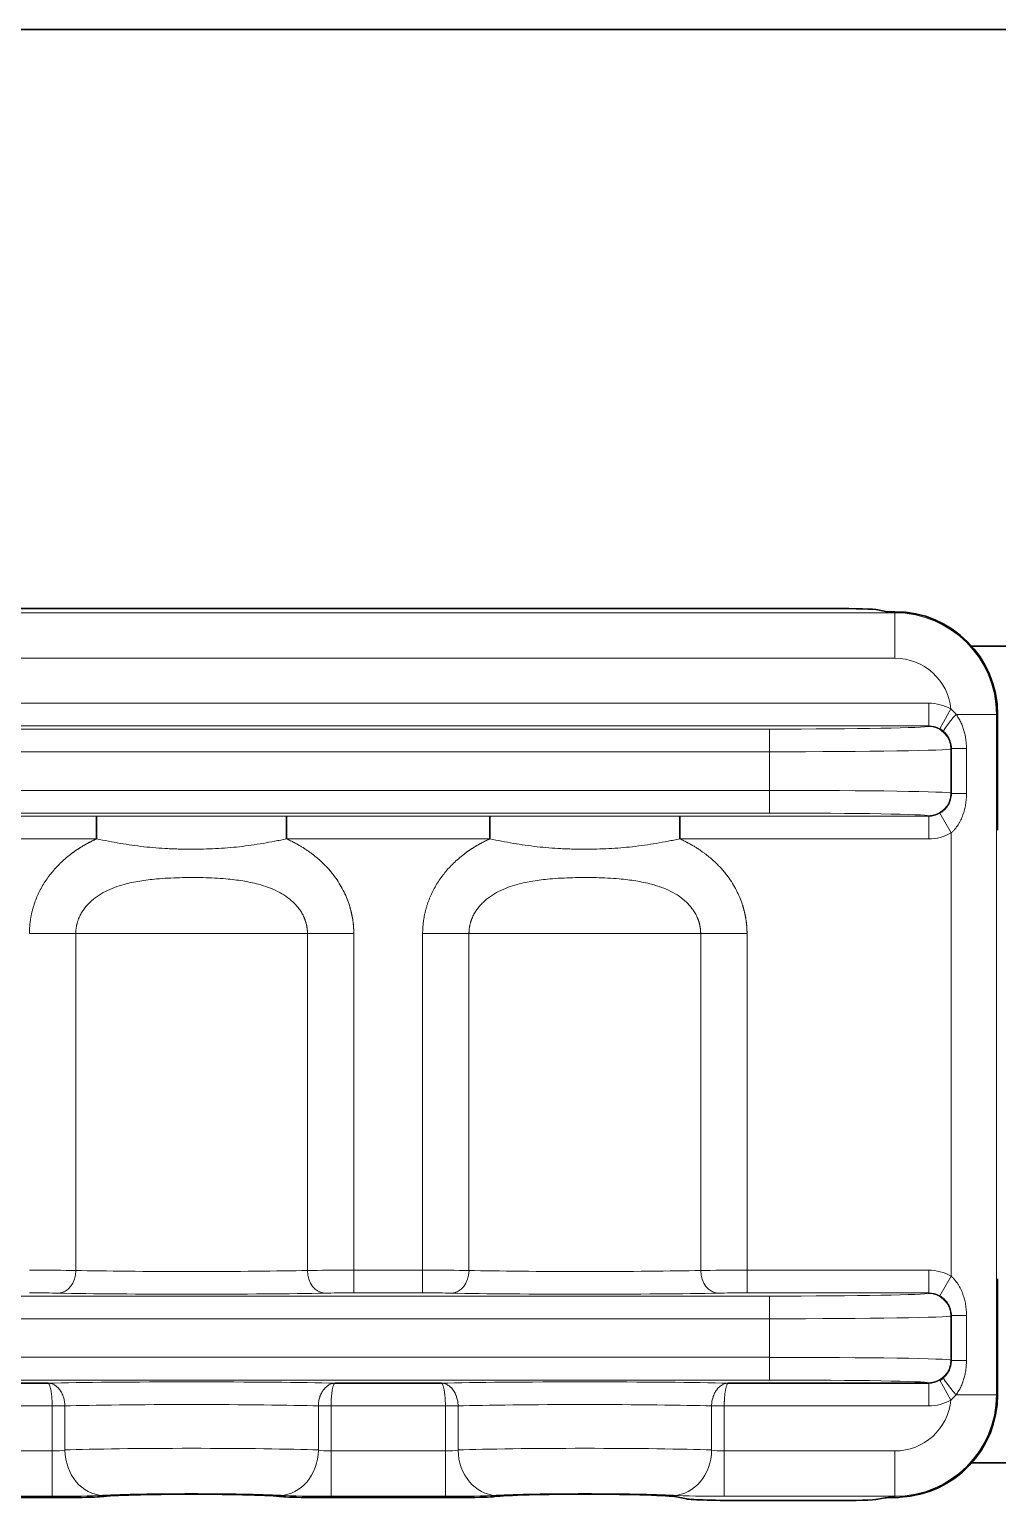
# Model space of a CAD drawing. Header units: millimetres. Extents: x -1803 to 2559, y -1143 to 2136.
# Drawn here: x -1730.31 to -1698.3, y 97.35 to 146 of the extents above; entities that cross this region are included whole.
import ezdxf

# ---------------------------------------------------------------- set-up
doc = ezdxf.new("R2010")
doc.units = ezdxf.units.MM

msp = doc.modelspace()

# ---------------------------------------------------------------- linework, layer by layer
at = {"linetype": 'Continuous', "lineweight": 35}
for p, q in [((-1780.547, 146.003), (-1662.047, 146.003)), ((-1748.197, 126.853), (-1703.735, 126.853)), ((-1702.257, 126.81), (-1701.947, 126.748)), ((-1701.697, 126.748), (-1701.947, 126.748)), ((-1699.155, 125.603), (-1690.447, 125.603)), ((-1698.302, 123.353), (-1698.302, 119.523)), ((-1728.088, 119.235), (-1728.088, 119.985)), ((-1715.088, 119.235), (-1715.088, 119.985)), ((-1698.302, 104.683), (-1698.302, 100.853)), ((-1733.203, 101.235), (-1729.69, 101.235)), ((-1720.203, 101.235), (-1716.69, 101.235)), ((-1707.203, 101.235), (-1700.579, 101.235)), ((-1690.447, 98.603), (-1699.155, 98.603)), ((-1728.896, 97.458), (-1733.998, 97.458)), ((-1715.896, 97.458), (-1720.998, 97.458)), ((-1708.588, 97.411), (-1708.92, 97.476)), ((-1703.735, 97.353), (-1706.618, 97.353)), ((-1702.257, 97.396), (-1702.02, 97.443))]:
    msp.add_line(p, q, dxfattribs=at)
at = {"linetype": 'Continuous', "lineweight": 13}
for p, q in [((-1701.697, 126.711), (-1748.197, 126.711)), ((-1701.697, 126.711), (-1701.697, 126.748)), ((-1701.697, 125.212), (-1701.697, 126.711)), ((-1701.697, 125.212), (-1748.197, 125.212)), ((-1700.579, 123.721), (-1749.315, 123.721)), ((-1700.579, 123.721), (-1700.579, 122.971)), ((-1699.846, 123.53), (-1700.212, 122.876)), ((-1699.675, 123.353), (-1698.338, 123.353)), ((-1698.338, 123.353), (-1698.338, 100.853)), ((-1698.338, 123.353), (-1698.302, 123.353)), ((-1700.579, 122.971), (-1749.315, 122.971)), ((-1744.051, 122.866), (-1705.843, 122.866)), ((-1705.843, 122.866), (-1705.843, 122.116)), ((-1700.594, 122.956), (-1700.579, 122.971)), ((-1744.051, 122.116), (-1705.843, 122.116)), ((-1705.843, 120.84), (-1705.843, 122.116)), ((-1699.844, 122.206), (-1699.827, 122.223)), ((-1699.844, 120.75), (-1699.844, 122.206)), ((-1699.33, 122.223), (-1699.827, 122.223)), ((-1699.827, 120.733), (-1699.827, 122.223)), ((-1699.33, 120.733), (-1699.33, 122.223)), ((-1705.843, 120.84), (-1744.051, 120.84)), ((-1705.843, 120.09), (-1705.843, 120.84)), ((-1699.827, 120.733), (-1699.844, 120.75)), ((-1699.33, 120.733), (-1699.827, 120.733)), ((-1705.843, 120.09), (-1744.051, 120.09)), ((-1734.806, 119.985), (-1728.088, 119.985)), ((-1721.806, 119.985), (-1715.088, 119.985)), ((-1708.806, 119.985), (-1700.579, 119.985)), ((-1700.579, 119.985), (-1700.594, 120)), ((-1700.579, 119.235), (-1700.579, 119.985)), ((-1699.838, 119.431), (-1700.208, 120.083)), ((-1734.806, 119.235), (-1728.088, 119.235)), ((-1721.806, 119.235), (-1715.088, 119.235)), ((-1708.806, 119.235), (-1700.579, 119.235)), ((-1699.838, 104.775), (-1699.838, 119.431)), ((-1728.777, 116.103), (-1728.777, 104.963)), ((-1721.117, 116.103), (-1728.777, 116.103)), ((-1721.117, 104.963), (-1721.117, 116.103)), ((-1719.585, 104.971), (-1719.585, 116.103)), ((-1717.309, 116.103), (-1717.309, 104.971)), ((-1715.777, 116.103), (-1715.777, 104.963)), ((-1708.117, 116.103), (-1715.777, 116.103)), ((-1708.117, 104.963), (-1708.117, 116.103)), ((-1706.585, 104.971), (-1706.585, 116.103)), ((-1717.309, 104.971), (-1719.585, 104.971)), ((-1719.585, 104.971), (-1719.585, 104.221)), ((-1717.309, 104.971), (-1717.309, 104.221)), ((-1700.579, 104.971), (-1706.585, 104.971)), ((-1706.585, 104.971), (-1706.585, 104.221)), ((-1700.579, 104.971), (-1700.579, 104.221)), ((-1699.838, 104.775), (-1700.208, 104.123)), ((-1744.051, 104.116), (-1705.843, 104.116)), ((-1717.309, 104.221), (-1719.585, 104.221)), ((-1700.579, 104.221), (-1706.585, 104.221)), ((-1705.843, 104.116), (-1705.843, 103.366)), ((-1700.594, 104.206), (-1700.579, 104.221)), ((-1744.051, 103.366), (-1705.843, 103.366)), ((-1705.843, 102.09), (-1705.843, 103.366)), ((-1699.844, 103.456), (-1699.827, 103.473)), ((-1699.844, 102), (-1699.844, 103.456)), ((-1699.33, 103.473), (-1699.827, 103.473)), ((-1699.827, 101.983), (-1699.827, 103.473)), ((-1699.33, 101.983), (-1699.33, 103.473)), ((-1705.843, 102.09), (-1744.051, 102.09)), ((-1705.843, 101.34), (-1705.843, 102.09)), ((-1699.827, 101.983), (-1699.844, 102)), ((-1699.33, 101.983), (-1699.827, 101.983)), ((-1705.843, 101.34), (-1744.051, 101.34)), ((-1700.579, 101.235), (-1700.594, 101.25)), ((-1700.579, 100.485), (-1700.579, 101.235)), ((-1699.846, 100.676), (-1700.212, 101.33)), ((-1699.675, 100.853), (-1698.338, 100.853)), ((-1698.302, 100.853), (-1698.338, 100.853)), ((-1733.337, 100.485), (-1729.557, 100.485)), ((-1729.138, 100.489), (-1729.557, 100.485)), ((-1729.557, 100.483), (-1729.557, 98.994)), ((-1729.138, 100.483), (-1729.557, 100.483)), ((-1729.138, 100.483), (-1729.138, 99.025)), ((-1720.337, 100.485), (-1720.756, 100.489)), ((-1720.337, 100.483), (-1720.756, 100.483)), ((-1720.756, 99.025), (-1720.756, 100.483)), ((-1720.337, 100.485), (-1716.557, 100.485)), ((-1720.337, 98.994), (-1720.337, 100.483)), ((-1716.138, 100.489), (-1716.557, 100.485)), ((-1716.557, 100.483), (-1716.557, 98.994)), ((-1716.138, 100.483), (-1716.557, 100.483)), ((-1716.138, 100.483), (-1716.138, 99.025)), ((-1707.337, 100.485), (-1707.756, 100.489)), ((-1707.337, 100.483), (-1707.756, 100.483)), ((-1707.756, 99.025), (-1707.756, 100.483)), ((-1707.337, 100.485), (-1700.579, 100.485)), ((-1707.337, 98.994), (-1707.337, 100.483)), ((-1733.337, 98.994), (-1729.557, 98.994)), ((-1729.557, 98.994), (-1729.557, 97.495)), ((-1720.337, 98.994), (-1716.557, 98.994)), ((-1720.337, 98.994), (-1720.337, 97.495)), ((-1716.557, 98.994), (-1716.557, 97.495)), ((-1707.337, 98.994), (-1701.697, 98.994)), ((-1707.337, 98.994), (-1707.337, 97.495)), ((-1701.697, 98.994), (-1701.697, 97.495)), ((-1733.337, 97.495), (-1729.557, 97.495)), ((-1720.337, 97.495), (-1716.557, 97.495)), ((-1707.337, 97.495), (-1701.697, 97.495)), ((-1701.697, 97.457), (-1701.697, 97.495))]:
    msp.add_line(p, q, dxfattribs=at)
at = {"linetype": 'Continuous', "lineweight": 35}
for centre, start, end in [((-1701.697, 123.353), 0, 90), ((-1701.697, 100.853), 272.8624, 0)]:
    msp.add_arc(centre, 3.395, start, end, dxfattribs=at)
at = {"linetype": 'Continuous', "lineweight": 13}
for centre, radius, start, end in [((-1701.697, 123.353), 3.358, 0, 90), ((-1701.697, 123.353), 1.859, 5.4544, 90), ((-1701.697, 100.853), 3.358, 270, 0), ((-1701.697, 100.853), 1.859, 270, 354.5456)]:
    msp.add_arc(centre, radius, start, end, dxfattribs=at)
at = {"linetype": 'Continuous', "lineweight": 35}
for centre, major_axis, ratio, start_param, end_param in [((-1703.735, 126.801), (-1.5, 0), 0.034921, 3.316126, 4.712389), ((-1721.806, 119.235), (0, 0.75), 0.000009, 0.017454, 1.570794), ((-1708.806, 119.235), (0, 0.75), 0.000009, 0.017454, 1.570794), ((-1728.896, 97.493), (-1, 0), 0.034921, 1.570796, 2.893591), ((-1724.947, 97.458), (-3.074, 0), 0.034921, 3.389594, 6.035184), ((-1720.998, 97.493), (-1, 0), 0.034921, 0.248002, 1.570796), ((-1715.896, 97.493), (-1, 0), 0.034921, 1.570796, 2.893591), ((-1711.947, 97.458), (-3.074, 0), 0.034921, 3.316126, 6.035184), ((-1706.618, 97.423), (-2, 0), 0.034921, 0.174533, 1.570796), ((-1703.735, 97.405), (-1.5, 0), 0.034921, 1.570796, 2.96706), ((-1701.527, 97.44), (-0.5, 0), 0.034921, 5.058349, 6.108652)]:
    msp.add_ellipse(centre, major_axis=major_axis, ratio=ratio, start_param=start_param, end_param=end_param, dxfattribs=at)
at = {"linetype": 'Continuous', "lineweight": 13}
for centre, major_axis, ratio, start_param, end_param in [((-1700.579, 122.221), (1.061, 1.061), 0.999695, 0.274864, 0.785246), ((-1699.594, 123.353), (-0.491, -0.567), 0.081943, 4.783256, 6.258482), ((-1705.843, 122.958), (-5.25, 0), 0.017455, 1.570796, 3.124139), ((-1700.594, 122.206), (-0.53, 0.53), 0.999695, 3.927143, 5.497635), ((-1700.579, 122.221), (0.531, 0.531), 0.999087, 0.274864, 0.785246), ((-1705.843, 122.208), (-6, 0), 0.015273, 1.570796, 3.124139), ((-1705.843, 120.748), (-6, 0), 0.015273, 3.159046, 4.712389), ((-1700.594, 120.75), (-0.53, -0.53), 0.999695, 0.78555, 2.356042), ((-1705.843, 119.998), (-5.25, 0), 0.017455, 3.159046, 4.712389), ((-1700.579, 120.735), (-0.531, 0.531), 0.999087, 2.356347, 2.873173), ((-1700.579, 120.735), (-1.061, 1.061), 0.999695, 2.356347, 2.873173), ((-1730.309, 104.949), (-2, 0), 0.010909, 3.839815, 4.712389), ((-1729.351, 104.963), (-0.016, -0.75), 0.765918, 0.027148, 1.586725), ((-1724.947, 105.028), (-5, 0), 0.020073, 0.698222, 2.44337), ((-1719.585, 104.949), (-2, 0), 0.010909, 4.712389, 5.584963), ((-1720.542, 104.963), (0.016, -0.75), 0.765918, 4.696461, 6.256037), ((-1717.309, 104.949), (-2, 0), 0.010909, 3.839815, 4.712389), ((-1716.351, 104.963), (-0.016, -0.75), 0.765918, 0.027148, 1.586725), ((-1711.947, 105.028), (-5, 0), 0.020073, 0.698222, 2.44337), ((-1706.585, 104.949), (-2, 0), 0.010909, 4.712389, 5.584963), ((-1707.542, 104.963), (0.016, -0.75), 0.765918, 4.696461, 6.256037), ((-1700.579, 103.471), (1.061, 1.061), 0.999695, 0.26842, 0.785246), ((-1730.309, 104.199), (-1.25, 0), 0.017455, 3.839815, 4.712389), ((-1724.947, 104.278), (-5.75, 0), 0.017455, 0.698222, 2.44337), ((-1719.585, 104.199), (-1.25, 0), 0.017455, 4.712389, 5.584963), ((-1717.309, 104.199), (-1.25, 0), 0.017455, 3.839815, 4.712389), ((-1711.947, 104.278), (-5.75, 0), 0.017455, 0.698222, 2.44337), ((-1706.585, 104.199), (-1.25, 0), 0.017455, 4.712389, 5.584963), ((-1705.843, 104.208), (-5.25, 0), 0.017455, 1.570796, 3.124139), ((-1700.594, 103.456), (-0.53, 0.53), 0.999695, 3.927143, 5.497635), ((-1700.579, 103.471), (0.531, 0.531), 0.999087, 0.26842, 0.785246), ((-1705.843, 103.458), (-6, 0), 0.015273, 1.570796, 3.124139), ((-1705.843, 101.998), (-6, 0), 0.015273, 3.159046, 4.712389), ((-1700.594, 102), (-0.53, -0.53), 0.999695, 0.78555, 2.356042), ((-1724.947, 101.178), (-5.75, 0), 0.017455, 3.742289, 5.682489), ((-1711.947, 101.178), (-5.75, 0), 0.017455, 3.742289, 5.682489), ((-1705.843, 101.248), (-5.25, 0), 0.017455, 3.159046, 4.712389), ((-1700.579, 101.985), (-0.531, 0.531), 0.999087, 2.356347, 2.866729), ((-1699.594, 100.853), (-0.491, 0.567), 0.081943, 0.024704, 1.49993), ((-1724.947, 100.428), (-5, 0), 0.020073, 3.718524, 5.706254), ((-1711.947, 100.428), (-5, 0), 0.020073, 3.718524, 5.706254), ((-1700.579, 101.985), (-1.061, 1.061), 0.999695, 2.356347, 2.866729), ((-1729.557, 99.063), (-0.5, 0), 0.139683, 1.570796, 2.564661), ((-1724.947, 98.959), (-5, 0), 0.024445, 3.718524, 5.706254), ((-1727.88, 99.025), (-0.08, 1.498), 0.837782, 1.525872, 3.077631), ((-1722.013, 99.025), (0.08, 1.498), 0.837782, 3.205554, 4.757313), ((-1720.337, 99.063), (-0.5, 0), 0.139683, 0.576931, 1.570796), ((-1716.557, 99.063), (-0.5, 0), 0.139683, 1.570796, 2.564661), ((-1711.947, 98.959), (-5, 0), 0.024445, 3.718524, 5.706254), ((-1714.88, 99.025), (-0.08, 1.498), 0.837782, 1.525872, 3.077631), ((-1709.013, 99.025), (0.08, 1.498), 0.837782, 3.205554, 4.757313), ((-1707.337, 99.063), (-0.5, 0), 0.139683, 0.576931, 1.570796), ((-1729.557, 97.564), (-2, 0), 0.034921, 1.570796, 2.564661), ((-1724.947, 97.46), (-3.5, 0), 0.034921, 3.718524, 5.706254), ((-1720.337, 97.564), (-2, 0), 0.034921, 0.576931, 1.570796), ((-1716.557, 97.564), (-2, 0), 0.034921, 1.570796, 2.564661), ((-1711.947, 97.46), (-3.5, 0), 0.034921, 3.718524, 5.706254), ((-1707.337, 97.564), (-2, 0), 0.034921, 0.576931, 1.570796)]:
    msp.add_ellipse(centre, major_axis=major_axis, ratio=ratio, start_param=start_param, end_param=end_param, dxfattribs=at)
for points, knots in [([(-1699.675, 123.353), (-1699.701, 123.385), (-1699.728, 123.416), (-1699.785, 123.475), (-1699.815, 123.503), (-1699.846, 123.53)], [0, 0, 0, 0, 0.5, 0.5, 1, 1, 1, 1]), ([(-1699.33, 122.223), (-1699.33, 122.274), (-1699.332, 122.324), (-1699.339, 122.424), (-1699.344, 122.474), (-1699.364, 122.623), (-1699.385, 122.721), (-1699.42, 122.841), (-1699.427, 122.865), (-1699.443, 122.912), (-1699.451, 122.936), (-1699.478, 123.006), (-1699.497, 123.052), (-1699.53, 123.119), (-1699.541, 123.142), (-1699.565, 123.186), (-1699.577, 123.207), (-1699.616, 123.272), (-1699.645, 123.313), (-1699.675, 123.353)], [0, 0, 0, 0, 0.125, 0.125, 0.25, 0.25, 0.5, 0.5, 0.5625, 0.5625, 0.625, 0.625, 0.75, 0.75, 0.8125, 0.8125, 0.875, 0.875, 1, 1, 1, 1]), ([(-1699.827, 122.223), (-1699.827, 122.237), (-1699.827, 122.251), (-1699.828, 122.278), (-1699.83, 122.292), (-1699.834, 122.333), (-1699.843, 122.386), (-1699.857, 122.437), (-1699.87, 122.474), (-1699.875, 122.487), (-1699.885, 122.511), (-1699.89, 122.524), (-1699.918, 122.584), (-1699.945, 122.629), (-1699.993, 122.692), (-1700.01, 122.712), (-1700.047, 122.751), (-1700.066, 122.77), (-1700.086, 122.787)], [0, 0, 0, 0, 0.0625, 0.0625, 0.125, 0.125, 0.25, 0.375, 0.375, 0.4375, 0.4375, 0.5, 0.5, 0.75, 0.75, 0.875, 0.875, 1, 1, 1, 1]), ([(-1700.208, 120.083), (-1700.193, 120.091), (-1700.179, 120.1), (-1700.151, 120.118), (-1700.138, 120.128), (-1700.098, 120.158), (-1700.073, 120.179), (-1700.027, 120.225), (-1700.005, 120.25), (-1699.965, 120.301), (-1699.946, 120.327), (-1699.922, 120.369), (-1699.914, 120.383), (-1699.899, 120.412), (-1699.892, 120.427), (-1699.873, 120.472), (-1699.862, 120.503), (-1699.845, 120.566), (-1699.838, 120.599), (-1699.831, 120.648), (-1699.829, 120.665), (-1699.827, 120.699), (-1699.827, 120.716), (-1699.827, 120.733)], [0, 0, 0, 0, 0.0625, 0.0625, 0.125, 0.125, 0.25, 0.25, 0.375, 0.375, 0.5, 0.5, 0.5625, 0.5625, 0.625, 0.625, 0.75, 0.75, 0.875, 0.875, 0.9375, 0.9375, 1, 1, 1, 1]), ([(-1699.838, 119.431), (-1699.814, 119.451), (-1699.792, 119.471), (-1699.75, 119.514), (-1699.73, 119.536), (-1699.672, 119.605), (-1699.637, 119.653), (-1699.589, 119.729), (-1699.574, 119.755), (-1699.545, 119.807), (-1699.531, 119.834), (-1699.492, 119.915), (-1699.469, 119.97), (-1699.439, 120.054), (-1699.43, 120.082), (-1699.412, 120.14), (-1699.404, 120.169), (-1699.382, 120.256), (-1699.369, 120.314), (-1699.35, 120.432), (-1699.342, 120.492), (-1699.335, 120.582), (-1699.333, 120.612), (-1699.331, 120.672), (-1699.33, 120.702), (-1699.33, 120.733)], [0, 0, 0, 0, 0.0625, 0.0625, 0.125, 0.125, 0.25, 0.25, 0.3125, 0.3125, 0.375, 0.375, 0.5, 0.5, 0.5625, 0.5625, 0.625, 0.625, 0.75, 0.75, 0.875, 0.875, 0.9375, 0.9375, 1, 1, 1, 1]), ([(-1728.088, 119.985), (-1727.957, 119.985), (-1727.826, 119.985), (-1727.564, 119.985), (-1727.433, 119.985), (-1727.171, 119.986), (-1726.91, 119.986), (-1726.648, 119.986), (-1726.386, 119.987), (-1726.256, 119.987), (-1725.994, 119.987), (-1725.863, 119.987), (-1725.601, 119.987), (-1725.47, 119.987), (-1725.208, 119.987), (-1725.077, 119.987), (-1724.684, 119.987), (-1724.422, 119.987), (-1724.029, 119.987), (-1723.899, 119.987), (-1723.637, 119.987), (-1723.506, 119.987), (-1723.245, 119.986), (-1723.114, 119.986), (-1722.853, 119.986), (-1722.722, 119.986), (-1722.46, 119.985), (-1722.33, 119.985), (-1722.068, 119.985), (-1721.937, 119.985), (-1721.806, 119.985)], [0, 0, 0, 0, 0.0625, 0.0625, 0.125, 0.125, 0.1875, 0.25, 0.25, 0.3125, 0.3125, 0.375, 0.375, 0.4375, 0.4375, 0.5, 0.5, 0.625, 0.625, 0.6875, 0.6875, 0.75, 0.75, 0.8125, 0.8125, 0.875, 0.875, 0.9375, 0.9375, 1, 1, 1, 1]), ([(-1715.088, 119.985), (-1714.957, 119.985), (-1714.826, 119.985), (-1714.564, 119.985), (-1714.433, 119.985), (-1714.171, 119.986), (-1713.91, 119.986), (-1713.648, 119.986), (-1713.386, 119.987), (-1713.256, 119.987), (-1712.994, 119.987), (-1712.863, 119.987), (-1712.601, 119.987), (-1712.47, 119.987), (-1712.208, 119.987), (-1712.077, 119.987), (-1711.684, 119.987), (-1711.422, 119.987), (-1711.029, 119.987), (-1710.899, 119.987), (-1710.637, 119.987), (-1710.506, 119.987), (-1710.245, 119.986), (-1710.114, 119.986), (-1709.853, 119.986), (-1709.722, 119.986), (-1709.46, 119.985), (-1709.33, 119.985), (-1709.068, 119.985), (-1708.937, 119.985), (-1708.806, 119.985)], [0, 0, 0, 0, 0.0625, 0.0625, 0.125, 0.125, 0.1875, 0.25, 0.25, 0.3125, 0.3125, 0.375, 0.375, 0.4375, 0.4375, 0.5, 0.5, 0.625, 0.625, 0.6875, 0.6875, 0.75, 0.75, 0.8125, 0.8125, 0.875, 0.875, 0.9375, 0.9375, 1, 1, 1, 1]), ([(-1728.088, 119.235), (-1728.1, 119.23), (-1728.122, 119.22), (-1728.155, 119.204), (-1728.188, 119.189), (-1728.22, 119.173), (-1728.251, 119.157), (-1728.283, 119.142), (-1728.313, 119.126), (-1728.343, 119.11), (-1728.373, 119.094), (-1728.402, 119.078), (-1728.431, 119.063), (-1728.459, 119.047), (-1728.487, 119.031), (-1728.514, 119.015), (-1728.54, 119), (-1728.567, 118.984), (-1728.592, 118.968), (-1728.617, 118.953), (-1728.642, 118.937), (-1728.666, 118.922), (-1728.69, 118.906), (-1728.713, 118.891), (-1728.736, 118.876), (-1728.759, 118.861), (-1728.781, 118.846), (-1728.802, 118.831), (-1728.823, 118.816), (-1728.844, 118.801), (-1728.864, 118.787), (-1728.883, 118.773), (-1728.958, 118.717), (-1729.083, 118.619), (-1729.249, 118.471), (-1729.401, 118.319), (-1729.539, 118.164), (-1729.669, 118.001), (-1729.79, 117.828), (-1729.901, 117.645), (-1729.998, 117.459), (-1730.081, 117.271), (-1730.134, 117.127), (-1730.166, 117.028), (-1730.182, 116.976), (-1730.197, 116.923), (-1730.212, 116.869), (-1730.225, 116.816), (-1730.237, 116.762), (-1730.249, 116.708), (-1730.259, 116.654), (-1730.268, 116.599), (-1730.277, 116.545), (-1730.284, 116.49), (-1730.291, 116.435), (-1730.296, 116.38), (-1730.301, 116.325), (-1730.304, 116.269), (-1730.307, 116.214), (-1730.309, 116.158), (-1730.309, 116.121), (-1730.309, 116.103)], [0, 0, 0, 0, 0.00911, 0.018115, 0.027015, 0.035811, 0.044503, 0.053088, 0.061568, 0.069941, 0.078208, 0.086368, 0.094421, 0.102366, 0.110203, 0.117933, 0.125554, 0.133067, 0.140472, 0.147768, 0.154956, 0.162034, 0.169004, 0.175865, 0.182617, 0.189259, 0.195792, 0.202216, 0.20853, 0.214734, 0.220827, 0.22681, 0.232682, 0.289245, 0.344003, 0.396951, 0.448064, 0.497286, 0.551027, 0.603709, 0.6553, 0.705764, 0.755096, 0.76865, 0.78221, 0.795778, 0.809352, 0.822933, 0.83652, 0.850112, 0.863711, 0.877315, 0.890925, 0.904542, 0.918164, 0.931793, 0.945427, 0.959066, 0.972708, 0.986353, 1, 1, 1, 1]), ([(-1728.088, 119.235), (-1727.828, 119.182), (-1727.568, 119.131), (-1727.179, 119.065), (-1727.049, 119.045), (-1726.788, 119.008), (-1726.658, 118.991), (-1726.396, 118.962), (-1726.265, 118.95), (-1726.003, 118.929), (-1725.871, 118.92), (-1725.672, 118.91), (-1725.606, 118.907), (-1725.474, 118.902), (-1725.407, 118.9), (-1725.209, 118.895), (-1725.077, 118.893), (-1724.813, 118.893), (-1724.681, 118.895), (-1724.417, 118.902), (-1724.286, 118.907), (-1724.023, 118.92), (-1723.892, 118.929), (-1723.63, 118.95), (-1723.499, 118.962), (-1723.237, 118.991), (-1723.106, 119.008), (-1722.845, 119.045), (-1722.715, 119.065), (-1722.455, 119.109), (-1722.325, 119.133), (-1722.131, 119.17), (-1722.033, 119.189), (-1721.936, 119.209), (-1721.871, 119.222), (-1721.838, 119.228), (-1721.806, 119.235)], [0, 0, 0, 0, 0.125, 0.125, 0.1875, 0.1875, 0.25, 0.25, 0.3125, 0.3125, 0.375, 0.375, 0.40625, 0.40625, 0.4375, 0.4375, 0.5, 0.5, 0.5625, 0.5625, 0.625, 0.625, 0.6875, 0.6875, 0.75, 0.75, 0.8125, 0.8125, 0.875, 0.875, 0.9375, 0.9375, 0.96875, 0.984375, 0.984375, 1, 1, 1, 1]), ([(-1719.585, 116.103), (-1719.585, 116.112), (-1719.585, 116.131), (-1719.585, 116.159), (-1719.586, 116.187), (-1719.587, 116.216), (-1719.588, 116.244), (-1719.59, 116.272), (-1719.591, 116.3), (-1719.593, 116.328), (-1719.595, 116.356), (-1719.598, 116.384), (-1719.601, 116.412), (-1719.604, 116.44), (-1719.607, 116.468), (-1719.61, 116.496), (-1719.614, 116.524), (-1719.618, 116.552), (-1719.622, 116.58), (-1719.627, 116.607), (-1719.632, 116.635), (-1719.637, 116.663), (-1719.642, 116.69), (-1719.647, 116.718), (-1719.653, 116.745), (-1719.659, 116.773), (-1719.665, 116.8), (-1719.672, 116.827), (-1719.679, 116.855), (-1719.686, 116.882), (-1719.693, 116.909), (-1719.7, 116.936), (-1719.708, 116.963), (-1719.716, 116.99), (-1719.724, 117.017), (-1719.732, 117.044), (-1719.764, 117.14), (-1719.825, 117.305), (-1719.933, 117.537), (-1720.064, 117.768), (-1720.196, 117.962), (-1720.321, 118.123), (-1720.433, 118.253), (-1720.555, 118.383), (-1720.689, 118.511), (-1720.833, 118.637), (-1720.948, 118.726), (-1721.026, 118.784), (-1721.066, 118.812), (-1721.107, 118.841), (-1721.149, 118.87), (-1721.194, 118.9), (-1721.24, 118.93), (-1721.288, 118.96), (-1721.338, 118.991), (-1721.39, 119.021), (-1721.444, 119.052), (-1721.5, 119.083), (-1721.557, 119.114), (-1721.616, 119.144), (-1721.678, 119.175), (-1721.741, 119.205), (-1721.784, 119.225), (-1721.806, 119.235)], [0, 0, 0, 0, 0.006928, 0.013857, 0.020786, 0.027715, 0.034645, 0.041574, 0.048502, 0.055431, 0.062359, 0.069286, 0.076213, 0.083139, 0.090064, 0.096988, 0.103911, 0.110833, 0.117755, 0.124676, 0.131595, 0.138514, 0.145433, 0.15235, 0.159267, 0.166183, 0.173098, 0.180012, 0.186925, 0.193837, 0.200749, 0.207659, 0.214568, 0.221477, 0.228384, 0.23529, 0.242195, 0.302768, 0.365648, 0.430802, 0.498156, 0.538897, 0.581262, 0.625223, 0.670742, 0.717815, 0.766435, 0.777923, 0.789833, 0.802162, 0.81491, 0.828073, 0.841651, 0.855643, 0.870048, 0.884866, 0.900094, 0.915733, 0.93178, 0.948233, 0.965089, 0.982346, 1, 1, 1, 1]), ([(-1715.088, 119.235), (-1715.1, 119.23), (-1715.122, 119.22), (-1715.155, 119.204), (-1715.188, 119.189), (-1715.22, 119.173), (-1715.251, 119.157), (-1715.283, 119.142), (-1715.313, 119.126), (-1715.343, 119.11), (-1715.373, 119.094), (-1715.402, 119.078), (-1715.431, 119.063), (-1715.459, 119.047), (-1715.487, 119.031), (-1715.514, 119.015), (-1715.54, 119), (-1715.567, 118.984), (-1715.592, 118.968), (-1715.617, 118.953), (-1715.642, 118.937), (-1715.666, 118.922), (-1715.69, 118.906), (-1715.713, 118.891), (-1715.736, 118.876), (-1715.759, 118.861), (-1715.781, 118.846), (-1715.802, 118.831), (-1715.823, 118.816), (-1715.844, 118.801), (-1715.864, 118.787), (-1715.883, 118.773), (-1715.958, 118.717), (-1716.083, 118.619), (-1716.249, 118.471), (-1716.401, 118.319), (-1716.539, 118.164), (-1716.669, 118.001), (-1716.79, 117.828), (-1716.901, 117.645), (-1716.998, 117.459), (-1717.081, 117.271), (-1717.134, 117.127), (-1717.166, 117.028), (-1717.182, 116.976), (-1717.197, 116.923), (-1717.212, 116.869), (-1717.225, 116.816), (-1717.237, 116.762), (-1717.249, 116.708), (-1717.259, 116.654), (-1717.268, 116.599), (-1717.277, 116.545), (-1717.284, 116.49), (-1717.291, 116.435), (-1717.296, 116.38), (-1717.301, 116.325), (-1717.304, 116.269), (-1717.307, 116.214), (-1717.309, 116.158), (-1717.309, 116.121), (-1717.309, 116.103)], [0, 0, 0, 0, 0.00911, 0.018115, 0.027015, 0.035811, 0.044503, 0.053088, 0.061568, 0.069941, 0.078208, 0.086368, 0.094421, 0.102366, 0.110203, 0.117933, 0.125554, 0.133067, 0.140472, 0.147768, 0.154956, 0.162034, 0.169004, 0.175865, 0.182617, 0.189259, 0.195792, 0.202216, 0.20853, 0.214734, 0.220827, 0.22681, 0.232682, 0.289245, 0.344003, 0.396951, 0.448064, 0.497286, 0.551027, 0.603709, 0.6553, 0.705764, 0.755096, 0.76865, 0.78221, 0.795778, 0.809352, 0.822933, 0.83652, 0.850112, 0.863711, 0.877315, 0.890925, 0.904542, 0.918164, 0.931793, 0.945427, 0.959066, 0.972708, 0.986353, 1, 1, 1, 1]), ([(-1715.088, 119.235), (-1714.828, 119.182), (-1714.568, 119.131), (-1714.179, 119.065), (-1714.049, 119.045), (-1713.788, 119.008), (-1713.658, 118.991), (-1713.396, 118.962), (-1713.265, 118.95), (-1713.003, 118.929), (-1712.871, 118.92), (-1712.672, 118.91), (-1712.606, 118.907), (-1712.474, 118.902), (-1712.407, 118.9), (-1712.209, 118.895), (-1712.077, 118.893), (-1711.813, 118.893), (-1711.681, 118.895), (-1711.417, 118.902), (-1711.286, 118.907), (-1711.023, 118.92), (-1710.892, 118.929), (-1710.63, 118.95), (-1710.499, 118.962), (-1710.237, 118.991), (-1710.106, 119.008), (-1709.845, 119.045), (-1709.715, 119.065), (-1709.455, 119.109), (-1709.325, 119.133), (-1709.131, 119.17), (-1709.033, 119.189), (-1708.936, 119.209), (-1708.871, 119.222), (-1708.838, 119.228), (-1708.806, 119.235)], [0, 0, 0, 0, 0.125, 0.125, 0.1875, 0.1875, 0.25, 0.25, 0.3125, 0.3125, 0.375, 0.375, 0.40625, 0.40625, 0.4375, 0.4375, 0.5, 0.5, 0.5625, 0.5625, 0.625, 0.625, 0.6875, 0.6875, 0.75, 0.75, 0.8125, 0.8125, 0.875, 0.875, 0.9375, 0.9375, 0.96875, 0.984375, 0.984375, 1, 1, 1, 1]), ([(-1706.585, 116.103), (-1706.585, 116.112), (-1706.585, 116.131), (-1706.585, 116.159), (-1706.586, 116.187), (-1706.587, 116.216), (-1706.588, 116.244), (-1706.59, 116.272), (-1706.591, 116.3), (-1706.593, 116.328), (-1706.595, 116.356), (-1706.598, 116.384), (-1706.601, 116.412), (-1706.604, 116.44), (-1706.607, 116.468), (-1706.61, 116.496), (-1706.614, 116.524), (-1706.618, 116.552), (-1706.622, 116.58), (-1706.627, 116.607), (-1706.632, 116.635), (-1706.637, 116.663), (-1706.642, 116.69), (-1706.647, 116.718), (-1706.653, 116.745), (-1706.659, 116.773), (-1706.665, 116.8), (-1706.672, 116.827), (-1706.679, 116.855), (-1706.686, 116.882), (-1706.693, 116.909), (-1706.7, 116.936), (-1706.708, 116.963), (-1706.716, 116.99), (-1706.724, 117.017), (-1706.732, 117.044), (-1706.764, 117.14), (-1706.825, 117.305), (-1706.933, 117.537), (-1707.064, 117.768), (-1707.196, 117.962), (-1707.321, 118.123), (-1707.433, 118.253), (-1707.555, 118.383), (-1707.689, 118.511), (-1707.833, 118.637), (-1707.948, 118.726), (-1708.026, 118.784), (-1708.066, 118.812), (-1708.107, 118.841), (-1708.149, 118.87), (-1708.194, 118.9), (-1708.24, 118.93), (-1708.288, 118.96), (-1708.338, 118.991), (-1708.39, 119.021), (-1708.444, 119.052), (-1708.5, 119.083), (-1708.557, 119.114), (-1708.616, 119.144), (-1708.678, 119.175), (-1708.741, 119.205), (-1708.784, 119.225), (-1708.806, 119.235)], [0, 0, 0, 0, 0.006928, 0.013857, 0.020786, 0.027715, 0.034645, 0.041574, 0.048502, 0.055431, 0.062359, 0.069286, 0.076213, 0.083139, 0.090064, 0.096988, 0.103911, 0.110833, 0.117755, 0.124676, 0.131595, 0.138514, 0.145433, 0.15235, 0.159267, 0.166183, 0.173098, 0.180012, 0.186925, 0.193837, 0.200749, 0.207659, 0.214568, 0.221477, 0.228384, 0.23529, 0.242195, 0.302768, 0.365648, 0.430802, 0.498156, 0.538897, 0.581262, 0.625223, 0.670742, 0.717815, 0.766435, 0.777923, 0.789833, 0.802162, 0.81491, 0.828073, 0.841651, 0.855643, 0.870048, 0.884866, 0.900094, 0.915733, 0.93178, 0.948233, 0.965089, 0.982346, 1, 1, 1, 1]), ([(-1721.117, 116.103), (-1721.117, 116.109), (-1721.117, 116.121), (-1721.117, 116.139), (-1721.118, 116.156), (-1721.119, 116.174), (-1721.12, 116.192), (-1721.121, 116.21), (-1721.123, 116.227), (-1721.125, 116.245), (-1721.127, 116.262), (-1721.129, 116.28), (-1721.131, 116.298), (-1721.134, 116.315), (-1721.137, 116.332), (-1721.14, 116.35), (-1721.144, 116.367), (-1721.148, 116.385), (-1721.151, 116.402), (-1721.156, 116.419), (-1721.16, 116.436), (-1721.165, 116.453), (-1721.169, 116.47), (-1721.175, 116.487), (-1721.18, 116.504), (-1721.185, 116.521), (-1721.191, 116.538), (-1721.197, 116.555), (-1721.203, 116.572), (-1721.21, 116.588), (-1721.216, 116.605), (-1721.223, 116.621), (-1721.248, 116.679), (-1721.297, 116.776), (-1721.38, 116.906), (-1721.476, 117.027), (-1721.62, 117.178), (-1721.827, 117.344), (-1722.107, 117.508), (-1722.413, 117.638), (-1722.711, 117.731), (-1722.994, 117.798), (-1723.258, 117.846), (-1723.532, 117.884), (-1723.842, 117.916), (-1724.189, 117.94), (-1724.571, 117.954), (-1724.959, 117.959), (-1725.347, 117.954), (-1725.729, 117.938), (-1726.076, 117.914), (-1726.386, 117.881), (-1726.659, 117.842), (-1726.922, 117.793), (-1727.202, 117.726), (-1727.497, 117.633), (-1727.798, 117.502), (-1728.072, 117.34), (-1728.276, 117.175), (-1728.419, 117.026), (-1728.514, 116.905), (-1728.597, 116.776), (-1728.648, 116.675), (-1728.677, 116.607), (-1728.689, 116.575), (-1728.701, 116.542), (-1728.712, 116.509), (-1728.723, 116.476), (-1728.732, 116.443), (-1728.74, 116.41), (-1728.748, 116.376), (-1728.755, 116.343), (-1728.761, 116.309), (-1728.766, 116.275), (-1728.77, 116.241), (-1728.773, 116.207), (-1728.775, 116.172), (-1728.777, 116.138), (-1728.777, 116.115), (-1728.777, 116.103)], [0, 0, 0, 0, 0.001881, 0.00376, 0.005636, 0.007511, 0.009384, 0.011255, 0.013124, 0.014993, 0.01686, 0.018727, 0.020593, 0.022459, 0.024325, 0.026191, 0.028057, 0.029924, 0.031791, 0.033659, 0.035528, 0.037399, 0.039271, 0.041145, 0.04302, 0.044898, 0.046778, 0.04866, 0.050545, 0.052432, 0.054323, 0.056217, 0.058114, 0.074336, 0.09058, 0.106937, 0.123488, 0.157108, 0.191504, 0.226992, 0.263822, 0.291741, 0.320342, 0.349734, 0.380039, 0.419844, 0.46012, 0.501283, 0.542485, 0.582776, 0.622572, 0.652801, 0.682122, 0.710653, 0.738502, 0.774774, 0.809742, 0.843647, 0.876796, 0.893248, 0.909507, 0.92565, 0.941767, 0.945447, 0.949116, 0.952774, 0.956422, 0.960063, 0.963697, 0.967326, 0.970951, 0.974574, 0.978196, 0.981819, 0.985445, 0.989074, 0.992709, 0.99635, 1, 1, 1, 1]), ([(-1708.117, 116.103), (-1708.117, 116.109), (-1708.117, 116.121), (-1708.117, 116.139), (-1708.118, 116.156), (-1708.119, 116.174), (-1708.12, 116.192), (-1708.121, 116.21), (-1708.123, 116.227), (-1708.125, 116.245), (-1708.127, 116.262), (-1708.129, 116.28), (-1708.131, 116.298), (-1708.134, 116.315), (-1708.137, 116.332), (-1708.14, 116.35), (-1708.144, 116.367), (-1708.148, 116.385), (-1708.151, 116.402), (-1708.156, 116.419), (-1708.16, 116.436), (-1708.165, 116.453), (-1708.169, 116.47), (-1708.175, 116.487), (-1708.18, 116.504), (-1708.185, 116.521), (-1708.191, 116.538), (-1708.197, 116.555), (-1708.203, 116.572), (-1708.21, 116.588), (-1708.216, 116.605), (-1708.223, 116.621), (-1708.248, 116.679), (-1708.297, 116.776), (-1708.38, 116.906), (-1708.476, 117.027), (-1708.62, 117.178), (-1708.827, 117.344), (-1709.107, 117.508), (-1709.413, 117.638), (-1709.711, 117.731), (-1709.994, 117.798), (-1710.258, 117.846), (-1710.532, 117.884), (-1710.842, 117.916), (-1711.189, 117.94), (-1711.571, 117.954), (-1711.959, 117.959), (-1712.347, 117.954), (-1712.729, 117.938), (-1713.076, 117.914), (-1713.386, 117.881), (-1713.659, 117.842), (-1713.922, 117.793), (-1714.202, 117.726), (-1714.497, 117.633), (-1714.798, 117.502), (-1715.072, 117.34), (-1715.276, 117.175), (-1715.419, 117.026), (-1715.514, 116.905), (-1715.597, 116.776), (-1715.648, 116.675), (-1715.677, 116.607), (-1715.689, 116.575), (-1715.701, 116.542), (-1715.712, 116.509), (-1715.723, 116.476), (-1715.732, 116.443), (-1715.74, 116.41), (-1715.748, 116.376), (-1715.755, 116.343), (-1715.761, 116.309), (-1715.766, 116.275), (-1715.77, 116.241), (-1715.773, 116.207), (-1715.775, 116.172), (-1715.777, 116.138), (-1715.777, 116.115), (-1715.777, 116.103)], [0, 0, 0, 0, 0.001881, 0.00376, 0.005636, 0.007511, 0.009384, 0.011255, 0.013124, 0.014993, 0.01686, 0.018727, 0.020593, 0.022459, 0.024325, 0.026191, 0.028057, 0.029924, 0.031791, 0.033659, 0.035528, 0.037399, 0.039271, 0.041145, 0.04302, 0.044898, 0.046778, 0.04866, 0.050545, 0.052432, 0.054323, 0.056217, 0.058114, 0.074336, 0.09058, 0.106937, 0.123488, 0.157108, 0.191504, 0.226992, 0.263822, 0.291741, 0.320342, 0.349734, 0.380039, 0.419844, 0.46012, 0.501283, 0.542485, 0.582776, 0.622572, 0.652801, 0.682122, 0.710653, 0.738502, 0.774774, 0.809742, 0.843647, 0.876796, 0.893248, 0.909507, 0.92565, 0.941767, 0.945447, 0.949116, 0.952774, 0.956422, 0.960063, 0.963697, 0.967326, 0.970951, 0.974574, 0.978196, 0.981819, 0.985445, 0.989074, 0.992709, 0.99635, 1, 1, 1, 1]), ([(-1719.585, 116.103), (-1719.73, 116.103), (-1719.876, 116.103), (-1720.16, 116.103), (-1720.298, 116.103), (-1720.562, 116.103), (-1720.687, 116.103), (-1720.918, 116.103), (-1721.023, 116.103), (-1721.117, 116.103)], [0, 0, 0, 0, 0.25, 0.25, 0.5, 0.5, 0.75, 0.75, 1, 1, 1, 1]), ([(-1706.585, 116.103), (-1706.73, 116.103), (-1706.876, 116.103), (-1707.16, 116.103), (-1707.298, 116.103), (-1707.562, 116.103), (-1707.687, 116.103), (-1707.918, 116.103), (-1708.023, 116.103), (-1708.117, 116.103)], [0, 0, 0, 0, 0.25, 0.25, 0.5, 0.5, 0.75, 0.75, 1, 1, 1, 1]), ([(-1699.33, 103.473), (-1699.33, 103.534), (-1699.335, 103.654), (-1699.35, 103.773), (-1699.364, 103.861), (-1699.37, 103.891), (-1699.382, 103.95), (-1699.389, 103.979), (-1699.411, 104.066), (-1699.429, 104.123), (-1699.469, 104.235), (-1699.492, 104.29), (-1699.531, 104.371), (-1699.544, 104.398), (-1699.574, 104.451), (-1699.589, 104.477), (-1699.637, 104.552), (-1699.672, 104.601), (-1699.73, 104.669), (-1699.75, 104.692), (-1699.792, 104.735), (-1699.814, 104.755), (-1699.838, 104.775)], [0, 0, 0, 0, 0.125, 0.25, 0.25, 0.3125, 0.3125, 0.375, 0.375, 0.5, 0.5, 0.625, 0.625, 0.6875, 0.6875, 0.75, 0.75, 0.875, 0.875, 0.9375, 0.9375, 1, 1, 1, 1]), ([(-1699.827, 103.473), (-1699.827, 103.507), (-1699.831, 103.574), (-1699.844, 103.638), (-1699.858, 103.686), (-1699.862, 103.702), (-1699.873, 103.733), (-1699.879, 103.748), (-1699.898, 103.793), (-1699.913, 103.822), (-1699.946, 103.878), (-1699.964, 103.904), (-1699.994, 103.943), (-1700.005, 103.956), (-1700.027, 103.98), (-1700.038, 103.992), (-1700.073, 104.026), (-1700.098, 104.048), (-1700.15, 104.088), (-1700.179, 104.106), (-1700.208, 104.123)], [0, 0, 0, 0, 0.125, 0.25, 0.25, 0.3125, 0.3125, 0.375, 0.375, 0.5, 0.5, 0.625, 0.625, 0.6875, 0.6875, 0.75, 0.75, 0.875, 0.875, 1, 1, 1, 1]), ([(-1700.086, 101.419), (-1700.045, 101.454), (-1700.009, 101.493), (-1699.961, 101.556), (-1699.946, 101.578), (-1699.919, 101.623), (-1699.907, 101.646), (-1699.885, 101.694), (-1699.875, 101.718), (-1699.862, 101.756), (-1699.858, 101.769), (-1699.85, 101.795), (-1699.847, 101.808), (-1699.833, 101.874), (-1699.827, 101.928), (-1699.827, 101.983)], [0, 0, 0, 0, 0.25, 0.25, 0.375, 0.375, 0.5, 0.5, 0.625, 0.625, 0.6875, 0.6875, 0.75, 0.75, 1, 1, 1, 1]), ([(-1699.675, 100.853), (-1699.645, 100.893), (-1699.616, 100.934), (-1699.565, 101.02), (-1699.541, 101.064), (-1699.508, 101.131), (-1699.498, 101.154), (-1699.478, 101.2), (-1699.469, 101.223), (-1699.442, 101.293), (-1699.427, 101.341), (-1699.399, 101.437), (-1699.387, 101.485), (-1699.371, 101.559), (-1699.366, 101.583), (-1699.358, 101.633), (-1699.354, 101.658), (-1699.337, 101.782), (-1699.33, 101.882), (-1699.33, 101.983)], [0, 0, 0, 0, 0.125, 0.125, 0.25, 0.25, 0.3125, 0.3125, 0.375, 0.375, 0.5, 0.5, 0.625, 0.625, 0.6875, 0.6875, 0.75, 0.75, 1, 1, 1, 1]), ([(-1729.138, 100.489), (-1729.138, 100.514), (-1729.139, 100.538), (-1729.143, 100.587), (-1729.147, 100.612), (-1729.158, 100.684), (-1729.169, 100.73), (-1729.188, 100.786), (-1729.191, 100.798), (-1729.199, 100.82), (-1729.204, 100.831), (-1729.217, 100.863), (-1729.236, 100.905), (-1729.258, 100.944), (-1729.282, 100.981), (-1729.294, 100.999), (-1729.333, 101.051), (-1729.361, 101.081), (-1729.42, 101.135), (-1729.452, 101.158), (-1729.518, 101.195), (-1729.552, 101.21), (-1729.603, 101.224), (-1729.62, 101.228), (-1729.646, 101.232), (-1729.655, 101.233), (-1729.673, 101.234), (-1729.682, 101.235), (-1729.69, 101.235)], [0, 0, 0, 0, 0.0625, 0.0625, 0.125, 0.125, 0.25, 0.25, 0.28125, 0.28125, 0.3125, 0.3125, 0.375, 0.4375, 0.4375, 0.5, 0.5, 0.625, 0.625, 0.75, 0.75, 0.875, 0.875, 0.9375, 0.9375, 0.96875, 0.96875, 1, 1, 1, 1]), ([(-1729.69, 101.235), (-1729.69, 101.235), (-1729.689, 101.235), (-1729.688, 101.235), (-1729.687, 101.234), (-1729.683, 101.233), (-1729.675, 101.229), (-1729.669, 101.224), (-1729.657, 101.209), (-1729.649, 101.194), (-1729.633, 101.156), (-1729.625, 101.133), (-1729.611, 101.079), (-1729.604, 101.049), (-1729.594, 100.996), (-1729.591, 100.978), (-1729.586, 100.941), (-1729.581, 100.902), (-1729.576, 100.86), (-1729.573, 100.827), (-1729.572, 100.816), (-1729.57, 100.794), (-1729.569, 100.783), (-1729.564, 100.727), (-1729.562, 100.68), (-1729.559, 100.62), (-1729.559, 100.608), (-1729.558, 100.584), (-1729.558, 100.571), (-1729.557, 100.534), (-1729.557, 100.51), (-1729.557, 100.485)], [0, 0, 0, 0, 0.007813, 0.007813, 0.015625, 0.03125, 0.0625, 0.125, 0.125, 0.25, 0.25, 0.375, 0.375, 0.5, 0.5, 0.5625, 0.5625, 0.625, 0.6875, 0.6875, 0.71875, 0.71875, 0.75, 0.75, 0.875, 0.875, 0.90625, 0.90625, 0.9375, 0.9375, 1, 1, 1, 1]), ([(-1720.203, 101.235), (-1720.212, 101.235), (-1720.221, 101.234), (-1720.239, 101.233), (-1720.247, 101.232), (-1720.273, 101.228), (-1720.291, 101.224), (-1720.342, 101.21), (-1720.376, 101.195), (-1720.442, 101.158), (-1720.474, 101.135), (-1720.533, 101.081), (-1720.561, 101.051), (-1720.6, 100.999), (-1720.612, 100.981), (-1720.636, 100.944), (-1720.658, 100.905), (-1720.677, 100.863), (-1720.69, 100.831), (-1720.694, 100.82), (-1720.702, 100.798), (-1720.706, 100.786), (-1720.724, 100.73), (-1720.736, 100.684), (-1720.747, 100.612), (-1720.75, 100.587), (-1720.755, 100.538), (-1720.756, 100.514), (-1720.756, 100.489)], [0, 0, 0, 0, 0.03125, 0.03125, 0.0625, 0.0625, 0.125, 0.125, 0.25, 0.25, 0.375, 0.375, 0.5, 0.5, 0.5625, 0.5625, 0.625, 0.6875, 0.6875, 0.71875, 0.71875, 0.75, 0.75, 0.875, 0.875, 0.9375, 0.9375, 1, 1, 1, 1]), ([(-1720.337, 100.485), (-1720.337, 100.51), (-1720.337, 100.534), (-1720.336, 100.571), (-1720.336, 100.584), (-1720.335, 100.608), (-1720.335, 100.62), (-1720.332, 100.68), (-1720.329, 100.727), (-1720.325, 100.783), (-1720.324, 100.794), (-1720.322, 100.816), (-1720.321, 100.827), (-1720.318, 100.86), (-1720.313, 100.902), (-1720.308, 100.941), (-1720.302, 100.978), (-1720.299, 100.996), (-1720.29, 101.049), (-1720.283, 101.079), (-1720.269, 101.133), (-1720.261, 101.156), (-1720.245, 101.194), (-1720.237, 101.209), (-1720.225, 101.224), (-1720.218, 101.229), (-1720.211, 101.233), (-1720.207, 101.234), (-1720.206, 101.235), (-1720.205, 101.235), (-1720.204, 101.235), (-1720.203, 101.235)], [0, 0, 0, 0, 0.0625, 0.0625, 0.09375, 0.09375, 0.125, 0.125, 0.25, 0.25, 0.28125, 0.28125, 0.3125, 0.3125, 0.375, 0.4375, 0.4375, 0.5, 0.5, 0.625, 0.625, 0.75, 0.75, 0.875, 0.875, 0.9375, 0.96875, 0.984375, 0.992188, 0.992188, 1, 1, 1, 1]), ([(-1716.138, 100.489), (-1716.138, 100.514), (-1716.139, 100.538), (-1716.143, 100.587), (-1716.147, 100.612), (-1716.158, 100.684), (-1716.169, 100.73), (-1716.188, 100.786), (-1716.191, 100.798), (-1716.199, 100.82), (-1716.204, 100.831), (-1716.217, 100.863), (-1716.236, 100.905), (-1716.258, 100.944), (-1716.282, 100.981), (-1716.294, 100.999), (-1716.333, 101.051), (-1716.361, 101.081), (-1716.42, 101.135), (-1716.452, 101.158), (-1716.518, 101.195), (-1716.552, 101.21), (-1716.603, 101.224), (-1716.62, 101.228), (-1716.646, 101.232), (-1716.655, 101.233), (-1716.673, 101.234), (-1716.682, 101.235), (-1716.69, 101.235)], [0, 0, 0, 0, 0.0625, 0.0625, 0.125, 0.125, 0.25, 0.25, 0.28125, 0.28125, 0.3125, 0.3125, 0.375, 0.4375, 0.4375, 0.5, 0.5, 0.625, 0.625, 0.75, 0.75, 0.875, 0.875, 0.9375, 0.9375, 0.96875, 0.96875, 1, 1, 1, 1]), ([(-1716.69, 101.235), (-1716.69, 101.235), (-1716.689, 101.235), (-1716.688, 101.235), (-1716.687, 101.234), (-1716.683, 101.233), (-1716.675, 101.229), (-1716.669, 101.224), (-1716.657, 101.209), (-1716.649, 101.194), (-1716.633, 101.156), (-1716.625, 101.133), (-1716.611, 101.079), (-1716.604, 101.049), (-1716.594, 100.996), (-1716.591, 100.978), (-1716.586, 100.941), (-1716.581, 100.902), (-1716.576, 100.86), (-1716.573, 100.827), (-1716.572, 100.816), (-1716.57, 100.794), (-1716.569, 100.783), (-1716.564, 100.727), (-1716.562, 100.68), (-1716.559, 100.62), (-1716.559, 100.608), (-1716.558, 100.584), (-1716.558, 100.571), (-1716.557, 100.534), (-1716.557, 100.51), (-1716.557, 100.485)], [0, 0, 0, 0, 0.007812, 0.007812, 0.015625, 0.03125, 0.0625, 0.125, 0.125, 0.25, 0.25, 0.375, 0.375, 0.5, 0.5, 0.5625, 0.5625, 0.625, 0.6875, 0.6875, 0.71875, 0.71875, 0.75, 0.75, 0.875, 0.875, 0.90625, 0.90625, 0.9375, 0.9375, 1, 1, 1, 1]), ([(-1707.203, 101.235), (-1707.206, 101.235), (-1707.208, 101.235), (-1707.212, 101.235), (-1707.219, 101.234), (-1707.234, 101.233), (-1707.265, 101.23), (-1707.291, 101.224), (-1707.342, 101.21), (-1707.376, 101.195), (-1707.442, 101.158), (-1707.474, 101.135), (-1707.533, 101.082), (-1707.561, 101.051), (-1707.6, 100.999), (-1707.612, 100.981), (-1707.636, 100.944), (-1707.658, 100.905), (-1707.677, 100.863), (-1707.69, 100.831), (-1707.694, 100.82), (-1707.702, 100.798), (-1707.706, 100.786), (-1707.724, 100.73), (-1707.736, 100.684), (-1707.747, 100.612), (-1707.75, 100.587), (-1707.755, 100.538), (-1707.756, 100.514), (-1707.756, 100.489)], [0, 0, 0, 0, 0.007812, 0.007812, 0.015625, 0.03125, 0.0625, 0.125, 0.125, 0.25, 0.25, 0.375, 0.375, 0.5, 0.5, 0.5625, 0.5625, 0.625, 0.6875, 0.6875, 0.71875, 0.71875, 0.75, 0.75, 0.875, 0.875, 0.9375, 0.9375, 1, 1, 1, 1]), ([(-1707.337, 100.485), (-1707.337, 100.51), (-1707.337, 100.534), (-1707.336, 100.571), (-1707.336, 100.584), (-1707.335, 100.608), (-1707.335, 100.62), (-1707.332, 100.68), (-1707.329, 100.727), (-1707.325, 100.783), (-1707.324, 100.794), (-1707.322, 100.816), (-1707.321, 100.827), (-1707.318, 100.86), (-1707.313, 100.902), (-1707.308, 100.941), (-1707.302, 100.978), (-1707.299, 100.996), (-1707.29, 101.048), (-1707.283, 101.079), (-1707.269, 101.133), (-1707.261, 101.156), (-1707.245, 101.194), (-1707.237, 101.209), (-1707.225, 101.224), (-1707.22, 101.227), (-1707.212, 101.233), (-1707.208, 101.235), (-1707.203, 101.235)], [0, 0, 0, 0, 0.0625, 0.0625, 0.09375, 0.09375, 0.125, 0.125, 0.25, 0.25, 0.28125, 0.28125, 0.3125, 0.3125, 0.375, 0.4375, 0.4375, 0.5, 0.5, 0.625, 0.625, 0.75, 0.75, 0.875, 0.875, 0.9375, 0.9375, 1, 1, 1, 1])]:
    msp.add_open_spline(points, degree=3, knots=knots, dxfattribs=at)
at = {"linetype": 'Continuous', "lineweight": 35}
msp.add_open_spline([(-1700.086, 122.787), (-1700.106, 122.804), (-1700.126, 122.82), (-1700.168, 122.849), (-1700.19, 122.863), (-1700.212, 122.876)], degree=3, knots=[0, 0, 0, 0, 0.5, 0.5, 1, 1, 1, 1], dxfattribs=at)
at = {"linetype": 'Continuous', "lineweight": 13}
for points in [[(-1730.309, 116.103), (-1729.704, 116.103), (-1729.161, 116.103), (-1728.777, 116.103)], [(-1717.309, 116.103), (-1716.704, 116.103), (-1716.161, 116.103), (-1715.777, 116.103)]]:
    msp.add_rational_spline(points, [1.0321462386, 0.979060070027, 0.991723614713, 1.07013687266], degree=3, dxfattribs=at)
at = {"linetype": 'Continuous', "lineweight": 35}
for points in [[(-1700.212, 101.33), (-1700.167, 101.356), (-1700.125, 101.385), (-1700.086, 101.419)], [(-1701.697, 97.457), (-1701.67, 97.457), (-1701.614, 97.458), (-1701.556, 97.461), (-1701.527, 97.462)]]:
    msp.add_open_spline(points, degree=3, dxfattribs=at)
at = {"linetype": 'Continuous', "lineweight": 13}
for points in [[(-1699.846, 100.676), (-1699.783, 100.73), (-1699.727, 100.789), (-1699.675, 100.853)], [(-1729.557, 100.485), (-1729.557, 100.484), (-1729.557, 100.484), (-1729.557, 100.483)], [(-1729.138, 100.483), (-1729.138, 100.485), (-1729.138, 100.487), (-1729.138, 100.489)], [(-1720.756, 100.489), (-1720.756, 100.487), (-1720.756, 100.485), (-1720.756, 100.483)], [(-1720.337, 100.483), (-1720.337, 100.484), (-1720.337, 100.484), (-1720.337, 100.485)], [(-1716.557, 100.485), (-1716.557, 100.484), (-1716.557, 100.484), (-1716.557, 100.483)], [(-1716.138, 100.483), (-1716.138, 100.485), (-1716.138, 100.487), (-1716.138, 100.489)], [(-1707.756, 100.489), (-1707.756, 100.487), (-1707.756, 100.485), (-1707.756, 100.483)], [(-1707.337, 100.483), (-1707.337, 100.484), (-1707.337, 100.484), (-1707.337, 100.485)]]:
    msp.add_open_spline(points, degree=3, dxfattribs=at)

doc.saveas('drawing.dxf')
